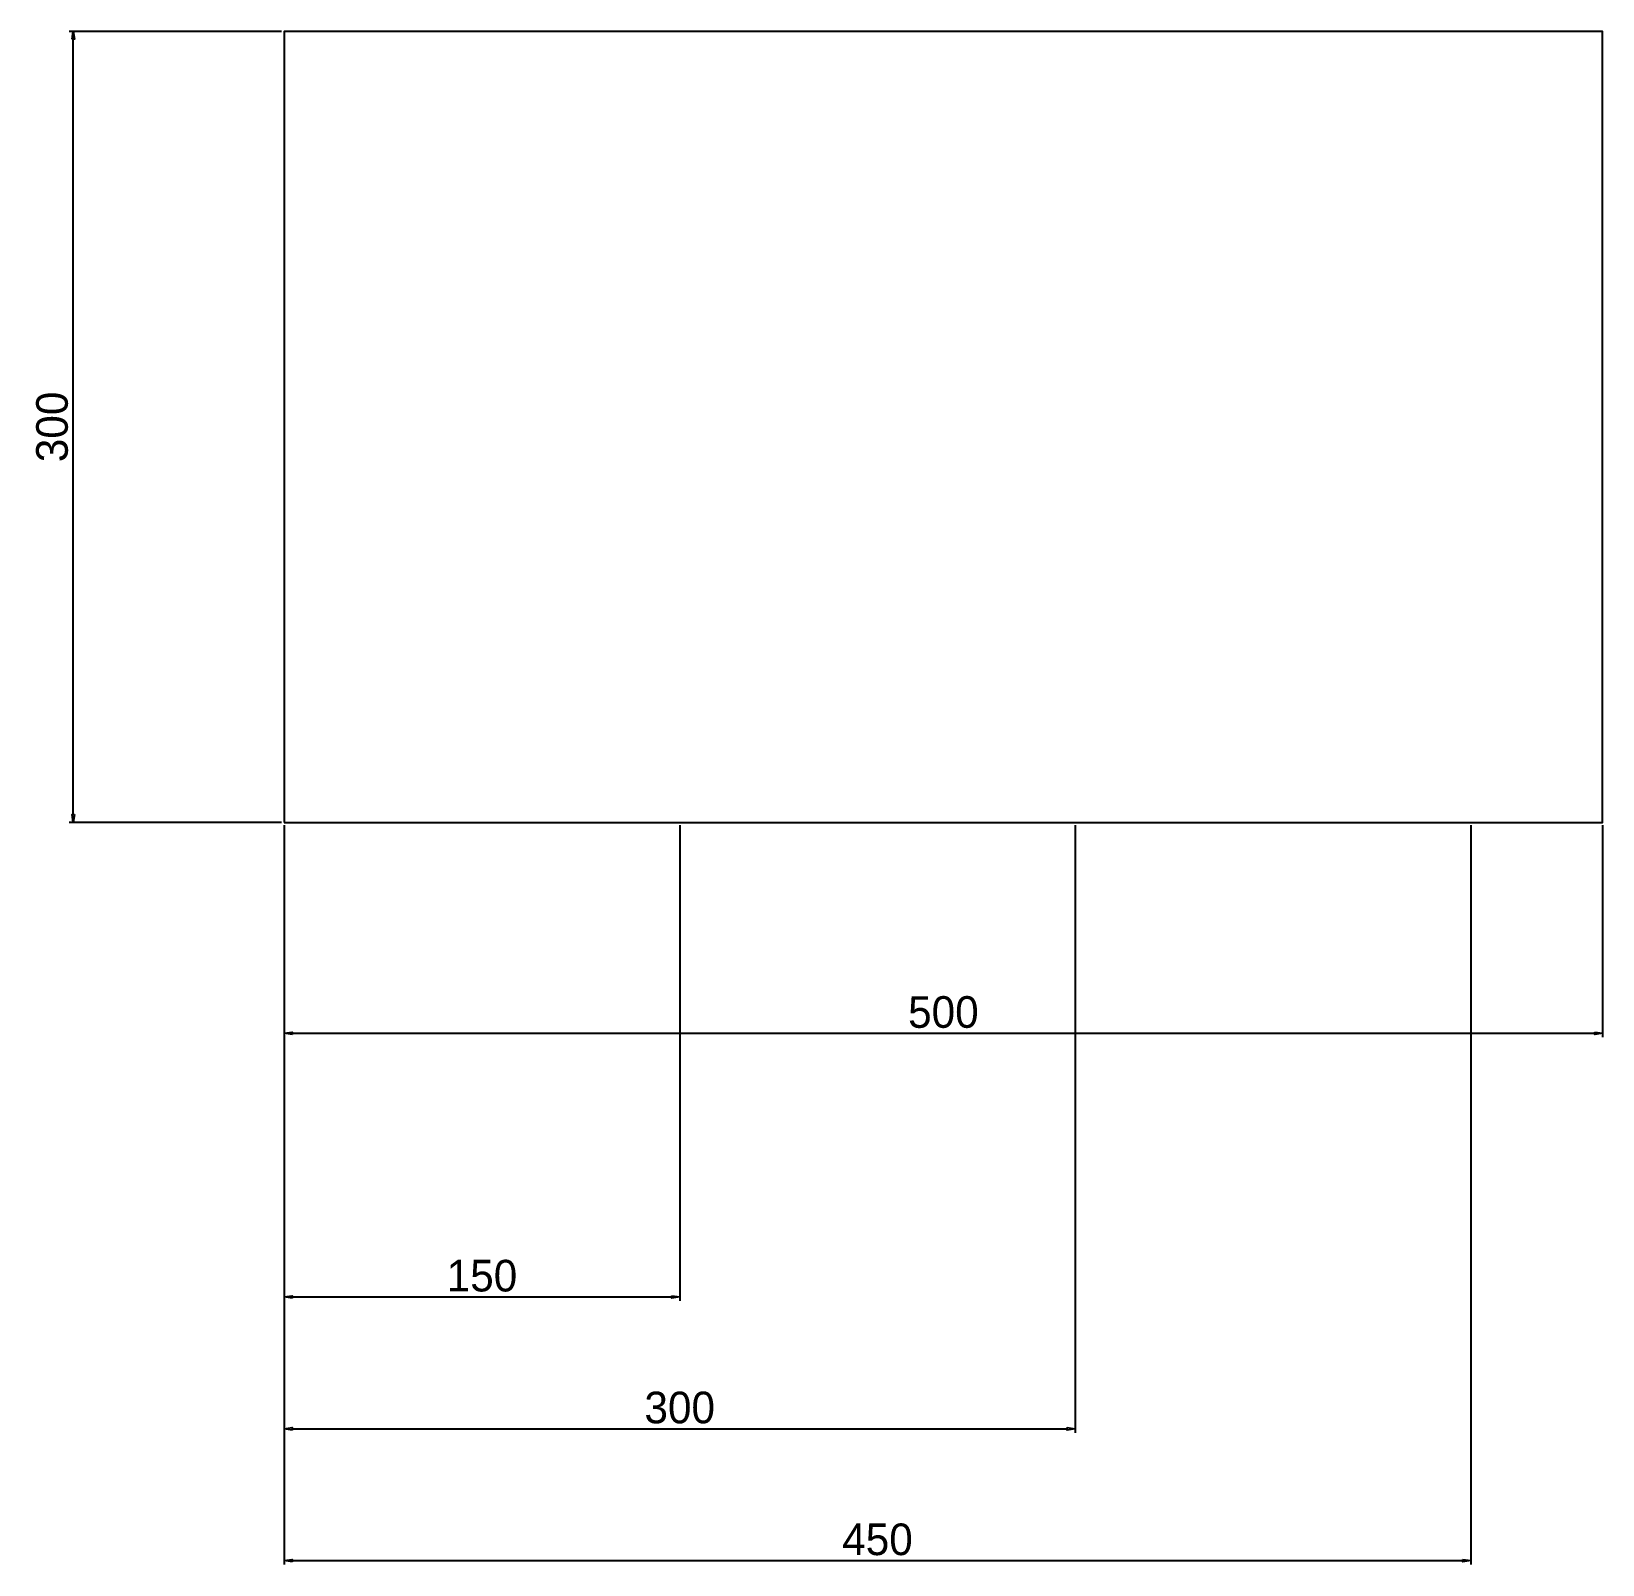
# Model space of a CAD drawing. Header units: metres. Extents: x 4 to 600, y -182 to 400.
import ezdxf

# ---------------------------------------------------------------- set-up
doc = ezdxf.new("R2010")
doc.units = ezdxf.units.M
doc.layers.add('COTES', color=3, linetype='Continuous')
doc.dimstyles.new('COTATIONS_PRO', dxfattribs={"dimtxt": 12, "dimasz": 3, "dimexe": 1.5, "dimexo": 1, "dimgap": 2, "dimtad": 1, "dimdec": 1, "dimblk": 'CLOSEDBLANK', "dimblk1": 'CLOSEDBLANK', "dimblk2": 'CLOSEDBLANK', "dimcen": 2.5, "dimclrd": 3, "dimclre": 3, "dimclrt": 3, "dimazin": 3, "dimtfac": 1, "dimtmove": 0, "dimatfit": 3})

# ---------------------------------------------------------------- blocks, each defined once
blk = doc.blocks.new('_CLOSEDBLANK')
at = {"color": 0, "linetype": 'BYBLOCK'}
blk.add_lwpolyline([(-1, 0.16), (0, 0), (-1, -0.16)], close=True, dxfattribs=at)
blk = doc.blocks.new('*D1')
at = {"color": 3}
for p, q in [((100, 99), (100, 18.5)), ((600, 99), (600, 18.5)), ((103, 20), (597, 20))]:
    blk.add_line(p, q, dxfattribs=at)
at = {"layer": 'Defpoints'}
for p in [(100, 100), (600, 100), (100, 20)]:
    blk.add_point(p, dxfattribs=at)
at = {"layer": 'COTES', "color": 3, "xscale": 3, "yscale": 3, "rotation": 180}
blk.add_blockref('_CLOSEDBLANK', (100, 20), dxfattribs=at)
at = {"layer": 'COTES', "color": 3, "xscale": 3, "yscale": 3}
blk.add_blockref('_CLOSEDBLANK', (600, 20), dxfattribs=at)
at = {"layer": 'COTES', "color": 3, "insert": (350, 28), "char_height": 12, "attachment_point": 5}
blk.add_mtext('500', dxfattribs=at)
blk = doc.blocks.new('*D2')
at = {"color": 3}
for p, q in [((99, 400), (18.5, 400)), ((20, 103), (20, 397)), ((99, 100), (18.5, 100))]:
    blk.add_line(p, q, dxfattribs=at)
at = {"layer": 'Defpoints'}
for p in [(100, 400), (20, 100), (100, 100)]:
    blk.add_point(p, dxfattribs=at)
at = {"layer": 'COTES', "color": 3, "xscale": 3, "yscale": 3}
for p, rotation in [((20, 400), 90), ((20, 100), 270)]:
    blk.add_blockref('_CLOSEDBLANK', p, dxfattribs=dict(at, rotation=rotation))
at = {"layer": 'COTES', "color": 3, "insert": (12, 250), "char_height": 12, "attachment_point": 5, "rotation": 90}
blk.add_mtext('300', dxfattribs=at)
blk = doc.blocks.new('*D3')
at = {"color": 3}
for p, q in [((100, 99), (100, -81.5)), ((250, 99), (250, -81.5)), ((103, -80), (247, -80))]:
    blk.add_line(p, q, dxfattribs=at)
at = {"layer": 'Defpoints'}
for p in [(100, 100), (250, 100), (100, -80)]:
    blk.add_point(p, dxfattribs=at)
at = {"layer": 'COTES', "color": 3, "xscale": 3, "yscale": 3, "rotation": 180}
blk.add_blockref('_CLOSEDBLANK', (100, -80), dxfattribs=at)
at = {"layer": 'COTES', "color": 3, "xscale": 3, "yscale": 3}
blk.add_blockref('_CLOSEDBLANK', (250, -80), dxfattribs=at)
at = {"layer": 'COTES', "color": 3, "insert": (175, -72), "char_height": 12, "attachment_point": 5}
blk.add_mtext('150', dxfattribs=at)
blk = doc.blocks.new('*D4')
at = {"color": 3}
for p, q in [((100, 99), (100, -131.5)), ((400, 99), (400, -131.5)), ((103, -130), (397, -130))]:
    blk.add_line(p, q, dxfattribs=at)
at = {"layer": 'Defpoints'}
for p in [(100, 100), (400, 100), (100, -130)]:
    blk.add_point(p, dxfattribs=at)
at = {"layer": 'COTES', "color": 3, "xscale": 3, "yscale": 3, "rotation": 180}
blk.add_blockref('_CLOSEDBLANK', (100, -130), dxfattribs=at)
at = {"layer": 'COTES', "color": 3, "xscale": 3, "yscale": 3}
blk.add_blockref('_CLOSEDBLANK', (400, -130), dxfattribs=at)
at = {"layer": 'COTES', "color": 3, "insert": (250, -122), "char_height": 12, "attachment_point": 5}
blk.add_mtext('300', dxfattribs=at)
blk = doc.blocks.new('*D5')
at = {"color": 3}
for p, q in [((100, 99), (100, -181.5)), ((550, 99), (550, -181.5)), ((103, -180), (547, -180))]:
    blk.add_line(p, q, dxfattribs=at)
at = {"layer": 'Defpoints'}
for p in [(100, 100), (550, 100), (100, -180)]:
    blk.add_point(p, dxfattribs=at)
at = {"layer": 'COTES', "color": 3, "xscale": 3, "yscale": 3, "rotation": 180}
blk.add_blockref('_CLOSEDBLANK', (100, -180), dxfattribs=at)
at = {"layer": 'COTES', "color": 3, "xscale": 3, "yscale": 3}
blk.add_blockref('_CLOSEDBLANK', (550, -180), dxfattribs=at)
at = {"layer": 'COTES', "color": 3, "insert": (325, -172), "char_height": 12, "attachment_point": 5}
blk.add_mtext('450', dxfattribs=at)

msp = doc.modelspace()

# ---------------------------------------------------------------- linework, layer by layer
msp.add_lwpolyline([(100, 100), (600, 100), (600, 400), (100, 400), (100, 100)])

# ---------------------------------------------------------------- dimensions: what is measured, and where the dimension line sits
at = {"layer": 'COTES', "color": 3}
dim = msp.add_linear_dim(base=(20, 100), p1=(100, 100), p2=(100, 400), angle=90, dimstyle='COTATIONS_PRO', dxfattribs=at)
dim.commit()
dim.dimension.update_dxf_attribs({"geometry": '*D2', "text_midpoint": (12, 250)})
for base, p2, picture, middle in [((100, 20), (600, 100), '*D1', (350, 28)), ((100, -80), (250, 100), '*D3', (175, -72)), ((100, -130), (400, 100), '*D4', (250, -122)), ((100, -180), (550, 100), '*D5', (325, -172))]:
    dim = msp.add_linear_dim(base=base, p1=(100, 100), p2=p2, dimstyle='COTATIONS_PRO', dxfattribs=at)
    dim.commit()
    dim.dimension.update_dxf_attribs({"geometry": picture, "text_midpoint": middle})

doc.saveas('drawing.dxf')
